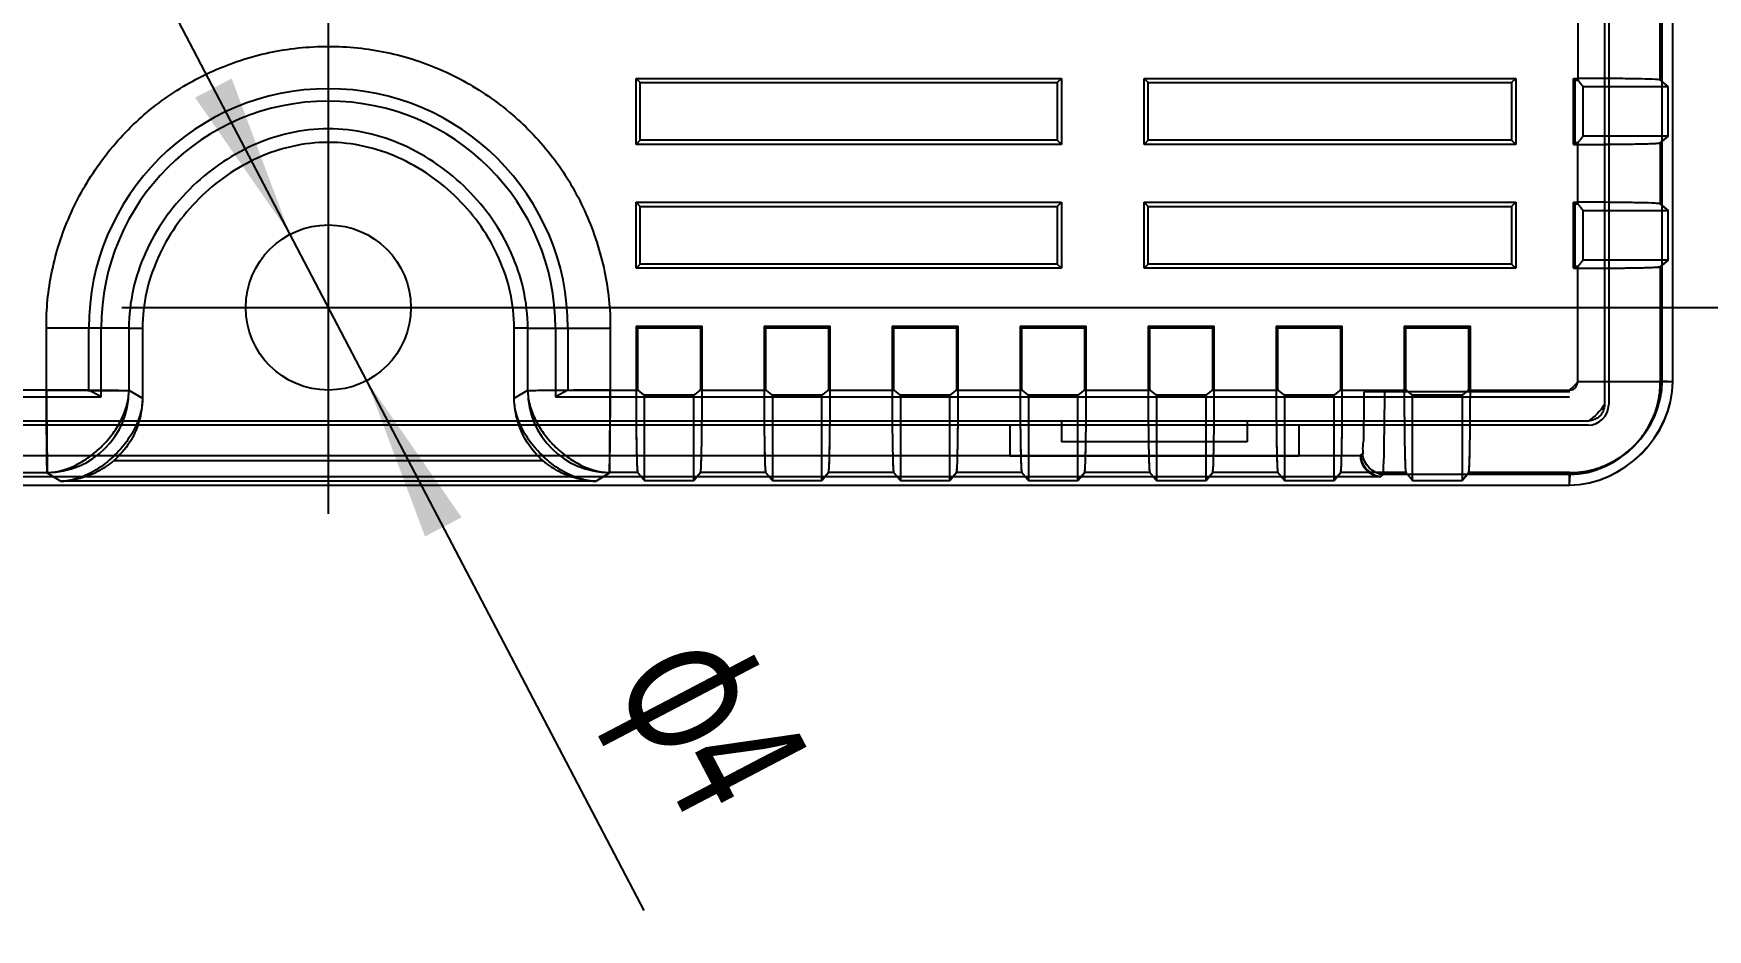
# Model space of a CAD drawing. Header units: millimetres. Extents: x 29 to 396, y -34 to 225.
# Drawn here: x 87.48 to 128.01, y 115.27 to 136.98 of the extents above; entities that cross this region are included whole.
import ezdxf

# ---------------------------------------------------------------- set-up
doc = ezdxf.new("R2010")
doc.units = ezdxf.units.MM
doc.linetypes.add('EB_DASHDOT', pattern=[39, 30, -3, 3, -3])
doc.layers.get('0').update_dxf_attribs({"lineweight": 0})
for name, color, linetype, lineweight in [('CAXA0', 7, 'Continuous', 70), ('CAXA1', 1, 'EB_DASHDOT', 25), ('CAXA4', 3, 'Continuous', 25)]:
    doc.layers.add(name, color=color, linetype=linetype, lineweight=lineweight)
doc.styles.add('标准', font='', dxfattribs={"width": 0.667})
doc.styles.get('标准').set_extended_font_data('FangSong_GB2312')
doc.dimstyles.new('标准', dxfattribs={"dimtxt": 3.5, "dimasz": 4, "dimexe": 2, "dimexo": 0, "dimtad": 1, "dimdsep": 46, "dimtxsty": '标准', "dimcen": 0, "dimdle": 6, "dimazin": 2, "dimtfac": 1, "dimtdec": 3, "dimtmove": 0, "dimatfit": 3, "dimfxl": 0, "dimtolj": 1, "dimtzin": 0, "dimarcsym": 0})

# ---------------------------------------------------------------- blocks, each defined once
blk = doc.blocks.new('*CAXBLOCK23')
at = {"layer": 'CAXA0', "linetype": 'Continuous', "lineweight": 25}
for points in [[(93.686, 132.113), (92.273, 135.888), (91.387, 135.424)], [(95.542, 128.569), (97.84, 125.258), (96.955, 124.794)]]:
    blk.add_hatch(color=0, dxfattribs=at).paths.add_polyline_path(points, flags=0)
at = {"layer": 'CAXA0', "color": 0, "linetype": 'Continuous', "lineweight": 25}
blk.add_line((102.262, 115.738), (90.902, 137.428), dxfattribs=at)
at = {"layer": 'CAXA0', "color": 0, "linetype": 'Continuous', "lineweight": 25, "insert": (104.594, 122.967), "char_height": 3.5, "attachment_point": 1, "rotation": 297.6444, "style": '标准'}
blk.add_mtext('\\fFangSong_GB2312|b0|i0|p34;φ4', dxfattribs=at)
blk = doc.blocks.new('*CAXBLOCK34')
at = {"layer": 'CAXA0', "linetype": 'Continuous', "lineweight": 25}
for points in [[(134.367, 166.841), (134.867, 162.841), (133.867, 162.841)], [(134.367, 130.341), (134.867, 134.341), (133.867, 134.341)]]:
    blk.add_hatch(color=0, dxfattribs=at).paths.add_polyline_path(points, flags=0)
at = {"layer": 'CAXA0', "color": 0, "linetype": 'Continuous', "lineweight": 25}
for p, q in [((99.614, 166.841), (136.367, 166.841)), ((134.367, 130.341), (134.367, 166.841)), ((99.614, 130.341), (136.367, 130.341))]:
    blk.add_line(p, q, dxfattribs=at)
at = {"layer": 'CAXA0', "color": 0, "linetype": 'Continuous', "lineweight": 25, "insert": (128.947, 144.868), "char_height": 3.5, "attachment_point": 1, "rotation": 90, "style": '标准'}
blk.add_mtext('\\fFangSong_GB2312|b0|i0|p34;36.5', dxfattribs=at)

msp = doc.modelspace()

# ---------------------------------------------------------------- linework, layer by layer
at = {"color": 0, "linetype": 'Continuous', "lineweight": 25}
for p, q in [((126.908, 128.561), (126.908, 168.621)), ((127.164, 128.541), (127.164, 168.641)), ((126.863, 135.853), (126.863, 161.329)), ((124.865, 148.591), (124.865, 135.851)), ((125.614, 138.391), (125.614, 127.991)), ((125.514, 138.191), (125.514, 127.991)), ((102.064, 135.891), (112.364, 135.891)), ((102.064, 135.891), (102.164, 135.791)), ((102.064, 134.291), (102.064, 135.891)), ((102.164, 135.791), (112.264, 135.791)), ((102.164, 134.391), (102.164, 135.791)), ((112.364, 135.891), (112.264, 135.791)), ((112.264, 135.791), (112.264, 134.391)), ((112.364, 135.891), (112.364, 134.291)), ((114.364, 135.891), (123.364, 135.891)), ((114.464, 135.791), (114.364, 135.891)), ((114.364, 134.291), (114.364, 135.891)), ((114.464, 135.791), (123.264, 135.791)), ((114.464, 134.391), (114.464, 135.791)), ((123.264, 135.791), (123.364, 135.891)), ((123.264, 135.791), (123.264, 134.391)), ((123.364, 135.891), (123.364, 134.291)), ((124.764, 135.891), (124.864, 135.891)), ((124.804, 135.851), (124.764, 135.891)), ((124.764, 134.291), (124.764, 135.891)), ((124.804, 135.851), (124.865, 135.851)), ((124.804, 134.331), (124.804, 135.851)), ((127.055, 135.691), (126.863, 135.854)), ((124.991, 135.691), (127.055, 135.691)), ((124.991, 135.691), (124.991, 134.491)), ((127.055, 134.491), (127.055, 135.691)), ((102.064, 134.291), (102.164, 134.391)), ((112.364, 134.291), (102.064, 134.291)), ((112.264, 134.391), (102.164, 134.391)), ((112.364, 134.291), (112.264, 134.391)), ((114.464, 134.391), (114.364, 134.291)), ((123.364, 134.291), (114.364, 134.291)), ((123.264, 134.391), (114.464, 134.391)), ((123.264, 134.391), (123.364, 134.291)), ((124.764, 134.291), (124.804, 134.331)), ((124.764, 134.291), (124.963, 134.291)), ((124.865, 134.331), (124.804, 134.331)), ((124.865, 132.851), (124.865, 134.331)), ((127.055, 134.491), (124.991, 134.491)), ((127.055, 134.491), (126.863, 134.329)), ((126.863, 134.329), (126.863, 132.853)), ((102.064, 132.891), (112.364, 132.891)), ((102.064, 132.891), (102.164, 132.791)), ((102.064, 131.291), (102.064, 132.891)), ((102.164, 132.791), (112.264, 132.791)), ((102.164, 131.391), (102.164, 132.791)), ((112.364, 132.891), (112.264, 132.791)), ((112.264, 132.791), (112.264, 131.391)), ((112.364, 132.891), (112.364, 131.291)), ((114.364, 132.891), (123.364, 132.891)), ((114.464, 132.791), (114.364, 132.891)), ((114.364, 131.291), (114.364, 132.891)), ((114.464, 132.791), (123.264, 132.791)), ((114.464, 131.391), (114.464, 132.791)), ((123.264, 132.791), (123.364, 132.891)), ((123.264, 132.791), (123.264, 131.391)), ((123.364, 132.891), (123.364, 131.291)), ((124.764, 132.891), (124.864, 132.891)), ((124.804, 132.851), (124.764, 132.891)), ((124.764, 131.291), (124.764, 132.891)), ((124.804, 132.851), (124.865, 132.851)), ((124.804, 131.331), (124.804, 132.851)), ((124.991, 132.691), (127.055, 132.691)), ((124.991, 132.691), (124.991, 131.491)), ((127.055, 132.691), (126.863, 132.854)), ((126.863, 132.853), (127.055, 132.691)), ((127.055, 131.491), (127.055, 132.691)), ((102.064, 131.291), (102.164, 131.391)), ((112.264, 131.391), (102.164, 131.391)), ((112.364, 131.291), (112.264, 131.391)), ((114.464, 131.391), (114.364, 131.291)), ((123.264, 131.391), (114.464, 131.391)), ((123.264, 131.391), (123.364, 131.291)), ((124.764, 131.291), (124.804, 131.331)), ((124.865, 131.331), (124.804, 131.331)), ((124.864, 128.541), (124.865, 131.331)), ((127.055, 131.491), (124.991, 131.491)), ((127.055, 131.491), (126.863, 131.329)), ((126.863, 131.329), (126.863, 128.541)), ((112.364, 131.291), (102.064, 131.291)), ((123.364, 131.291), (114.364, 131.291)), ((124.764, 131.291), (124.963, 131.291)), ((89.786, 129.841), (87.787, 129.841)), ((87.787, 128.341), (87.787, 129.841)), ((88.814, 128.34), (88.814, 129.841)), ((89.114, 128.175), (89.114, 129.841)), ((89.786, 129.841), (90.114, 129.841)), ((89.786, 129.841), (89.786, 128.321)), ((90.114, 129.841), (90.114, 128.142)), ((99.442, 129.841), (99.114, 129.841)), ((99.114, 128.142), (99.114, 129.841)), ((99.442, 129.841), (101.44, 129.841)), ((99.442, 128.321), (99.442, 129.841)), ((100.114, 129.841), (100.114, 128.175)), ((100.414, 129.841), (100.414, 128.34)), ((101.44, 129.841), (101.44, 128.341)), ((102.064, 129.891), (103.664, 129.891)), ((102.104, 129.851), (102.064, 129.891)), ((102.064, 129.891), (102.064, 128.241)), ((102.104, 129.851), (103.623, 129.851)), ((102.104, 128.34), (102.104, 129.851)), ((103.664, 129.891), (103.623, 129.851)), ((103.623, 129.851), (103.623, 128.34)), ((103.664, 128.241), (103.664, 129.891)), ((105.164, 129.891), (106.764, 129.891)), ((105.204, 129.851), (105.164, 129.891)), ((105.164, 129.891), (105.164, 128.241)), ((105.204, 129.851), (106.723, 129.851)), ((105.204, 128.34), (105.204, 129.851)), ((106.764, 129.891), (106.723, 129.851)), ((106.723, 129.851), (106.723, 128.34)), ((106.764, 128.241), (106.764, 129.891)), ((108.264, 129.891), (109.864, 129.891)), ((108.304, 129.851), (108.264, 129.891)), ((108.264, 129.891), (108.264, 128.241)), ((108.304, 129.851), (109.823, 129.851)), ((108.304, 128.34), (108.304, 129.851)), ((109.864, 129.891), (109.823, 129.851)), ((109.823, 129.851), (109.823, 128.34)), ((109.864, 128.241), (109.864, 129.891)), ((111.364, 129.891), (112.964, 129.891)), ((111.404, 129.851), (111.364, 129.891)), ((111.364, 129.891), (111.364, 128.241)), ((111.404, 129.851), (112.923, 129.851)), ((111.404, 128.34), (111.404, 129.851)), ((112.964, 129.891), (112.923, 129.851)), ((112.923, 129.851), (112.923, 128.34)), ((112.964, 128.241), (112.964, 129.891)), ((114.464, 129.891), (116.064, 129.891)), ((114.504, 129.851), (114.464, 129.891)), ((114.464, 129.891), (114.464, 128.241)), ((114.504, 129.851), (116.023, 129.851)), ((114.504, 128.34), (114.504, 129.851)), ((116.064, 129.891), (116.023, 129.851)), ((116.023, 129.851), (116.023, 128.34)), ((116.064, 128.241), (116.064, 129.891)), ((117.564, 129.891), (119.164, 129.891)), ((117.604, 129.851), (117.564, 129.891)), ((117.564, 129.891), (117.564, 128.241)), ((117.604, 129.851), (119.123, 129.851)), ((117.604, 128.34), (117.604, 129.851)), ((119.164, 129.891), (119.123, 129.851)), ((119.123, 129.851), (119.123, 128.34)), ((119.164, 128.241), (119.164, 129.891)), ((120.664, 129.891), (122.264, 129.891)), ((120.664, 129.891), (120.704, 129.851)), ((120.664, 129.891), (120.664, 128.241)), ((120.704, 129.851), (122.223, 129.851)), ((120.704, 128.34), (120.704, 129.851)), ((122.223, 129.851), (122.264, 129.891)), ((122.223, 129.851), (122.223, 128.34)), ((122.264, 128.241), (122.264, 129.891)), ((127.164, 128.541), (124.864, 128.541)), ((126.908, 128.561), (127.164, 128.55)), ((64.564, 128.175), (89.114, 128.175)), ((88.814, 128.34), (87.123, 128.34)), ((87.787, 128.341), (89.786, 128.321)), ((89.114, 128.175), (88.814, 128.34)), ((89.786, 128.341), (90.114, 128.142)), ((99.114, 128.142), (99.442, 128.341)), ((101.44, 128.341), (99.442, 128.321)), ((100.414, 128.34), (100.114, 128.175)), ((100.114, 128.175), (124.664, 128.175)), ((100.414, 128.34), (102.104, 128.34)), ((103.464, 128.214), (102.264, 128.214)), ((102.264, 128.214), (102.264, 126.15)), ((103.464, 126.15), (103.464, 128.214)), ((103.623, 128.34), (105.204, 128.34)), ((106.564, 128.214), (105.364, 128.214)), ((105.364, 128.214), (105.364, 126.15)), ((106.564, 126.15), (106.564, 128.214)), ((106.723, 128.34), (108.304, 128.34)), ((109.664, 128.214), (108.464, 128.214)), ((108.464, 128.214), (108.464, 126.15)), ((109.664, 126.15), (109.664, 128.214)), ((109.823, 128.34), (111.404, 128.34)), ((112.764, 128.214), (111.564, 128.214)), ((111.564, 128.214), (111.564, 126.15)), ((112.764, 126.15), (112.764, 128.214)), ((112.923, 128.34), (114.504, 128.34)), ((115.864, 128.214), (114.664, 128.214)), ((114.664, 128.214), (114.664, 126.15)), ((115.864, 126.15), (115.864, 128.214)), ((116.023, 128.34), (117.604, 128.34)), ((118.964, 128.214), (117.764, 128.214)), ((117.764, 128.214), (117.764, 126.15)), ((118.964, 126.15), (118.964, 128.214)), ((119.123, 128.34), (120.704, 128.34)), ((124.672, 128.296), (119.695, 128.296)), ((122.064, 128.214), (120.864, 128.214)), ((120.864, 126.15), (120.864, 128.214)), ((122.064, 128.214), (122.064, 126.15)), ((122.223, 128.34), (124.664, 128.34)), ((125.114, 127.591), (64.114, 127.591)), ((125.114, 127.491), (64.114, 127.491)), ((111.114, 127.491), (111.114, 126.741)), ((112.364, 127.591), (112.364, 127.091)), ((116.864, 127.591), (116.864, 127.091)), ((118.114, 127.491), (118.114, 126.741)), ((116.864, 127.091), (112.364, 127.091)), ((119.608, 126.745), (64.585, 126.745)), ((89.424, 126.632), (99.803, 126.632)), ((118.114, 126.741), (111.114, 126.741)), ((119.608, 126.756), (119.656, 126.796)), ((64.585, 126.245), (120.095, 126.245)), ((87.126, 126.342), (87.807, 126.342)), ((88.132, 126.132), (87.787, 126.342)), ((101.095, 126.132), (88.132, 126.132)), ((101.44, 126.342), (101.095, 126.132)), ((102.101, 126.342), (101.42, 126.342)), ((102.264, 126.15), (103.464, 126.15)), ((103.626, 126.342), (103.464, 126.15)), ((103.464, 126.15), (103.626, 126.342)), ((105.201, 126.342), (103.626, 126.342)), ((105.364, 126.15), (106.564, 126.15)), ((106.726, 126.342), (106.564, 126.15)), ((106.564, 126.15), (106.726, 126.342)), ((108.301, 126.342), (106.726, 126.342)), ((108.464, 126.15), (109.664, 126.15)), ((109.826, 126.342), (109.664, 126.15)), ((109.664, 126.15), (109.826, 126.342)), ((111.401, 126.342), (109.826, 126.342)), ((111.564, 126.15), (112.764, 126.15)), ((112.926, 126.342), (112.764, 126.15)), ((112.764, 126.15), (112.926, 126.342)), ((114.501, 126.342), (112.926, 126.342)), ((114.664, 126.15), (115.864, 126.15)), ((116.026, 126.342), (115.864, 126.15)), ((115.864, 126.15), (116.026, 126.342)), ((117.601, 126.342), (116.026, 126.342)), ((117.764, 126.15), (118.964, 126.15)), ((119.126, 126.342), (118.964, 126.15)), ((118.964, 126.15), (119.126, 126.342)), ((120.701, 126.342), (119.126, 126.342)), ((120.095, 126.245), (120.155, 126.296)), ((124.672, 126.296), (120.155, 126.296)), ((120.864, 126.15), (122.064, 126.15)), ((122.226, 126.342), (122.064, 126.15)), ((122.064, 126.15), (122.226, 126.342)), ((124.664, 126.342), (122.226, 126.342)), ((124.672, 126.296), (124.654, 126.041)), ((124.664, 126.041), (124.664, 126.342)), ((64.564, 126.041), (124.664, 126.041))]:
    msp.add_line(p, q, dxfattribs=at)
msp.add_circle((94.614, 130.341), 2, dxfattribs=at)
for centre, radius, start, end in [((94.614, 129.841), 5.8, 0, 180), ((94.614, 129.841), 5.5, 0, 180), ((123.634, 138.333), 5.144, 308.875, 311.6779), ((123.634, 135.333), 5.144, 308.8749, 311.6786), ((123.923, 129.281), 1.198, 308.1707, 321.8293), ((87.804, 128.324), 1.982, 270.0959, 359.9041), ((101.424, 128.324), 1.982, 180.0959, 269.9041), ((125.114, 127.991), 0.5, 270, 360)]:
    msp.add_arc(centre, radius, start, end, dxfattribs=at)
for points, knots in [([(87.787, 129.841), (87.782, 130.298), (87.877, 131.235), (88.312, 132.591), (89.027, 133.848), (89.988, 134.931), (91.153, 135.783), (92.47, 136.375), (93.882, 136.678), (95.326, 136.68), (96.738, 136.382), (98.059, 135.791), (99.224, 134.94), (100.191, 133.874), (100.902, 132.615), (101.342, 131.254), (101.445, 130.302), (101.44, 129.841)], [0, 0, 0, 0, 1.371965, 2.798777, 4.244063, 5.678752, 7.109472, 8.543479, 9.977724, 11.411483, 12.842686, 14.276011, 15.720529, 17.140696, 18.560977, 20.023514, 21.406352, 21.406352, 21.406352, 21.406352]), ([(126.863, 135.854), (126.823, 135.859), (126.675, 135.873), (126.371, 135.877), (125.928, 135.886), (125.406, 135.89), (125.038, 135.891), (124.849, 135.891)], [0, 0, 0, 0, 0.119719, 0.446981, 0.91125, 1.447742, 2.014844, 2.014844, 2.014844, 2.014844]), ([(124.865, 135.851), (124.879, 135.833), (124.906, 135.797), (124.948, 135.744), (124.977, 135.709), (124.991, 135.691)], [0, 0, 0, 0, 0.0674531, 0.1351624, 0.2031294, 0.2031294, 0.2031294, 0.2031294]), ([(99.442, 129.841), (99.442, 130.473), (99.154, 131.709), (98.238, 133.02), (97.268, 133.832), (96.446, 134.298), (95.555, 134.597), (94.614, 134.705), (93.672, 134.597), (92.781, 134.298), (91.959, 133.832), (90.989, 133.02), (90.073, 131.709), (89.786, 130.473), (89.786, 129.841)], [0, 0, 0, 0, 1.873822, 3.747644, 4.684555, 5.621466, 6.558377, 7.495288, 8.432199, 9.36911, 10.306021, 11.242932, 13.116754, 14.990576, 14.990576, 14.990576, 14.990576]), ([(99.114, 129.841), (99.114, 130.43), (98.846, 131.582), (97.992, 132.804), (97.088, 133.561), (96.321, 133.995), (95.491, 134.274), (94.614, 134.375), (93.736, 134.274), (92.906, 133.995), (92.14, 133.561), (91.236, 132.804), (90.382, 131.582), (90.114, 130.43), (90.114, 129.841)], [0, 0, 0, 0, 1.74651, 3.493021, 4.366276, 5.239531, 6.112786, 6.986042, 7.859297, 8.732552, 9.605807, 10.479063, 12.225573, 13.972083, 13.972083, 13.972083, 13.972083]), ([(124.864, 134.291), (125.031, 134.291), (125.357, 134.292), (125.82, 134.296), (126.221, 134.3), (126.535, 134.309), (126.74, 134.313), (126.836, 134.324), (126.863, 134.329)], [0, 0, 0, 0, 0.503631, 0.978064, 1.387127, 1.70825, 1.91929, 2.000446, 2.000446, 2.000446, 2.000446]), ([(124.991, 134.491), (124.977, 134.473), (124.948, 134.438), (124.906, 134.385), (124.879, 134.349), (124.865, 134.331)], [0, 0, 0, 0, 0.0679671, 0.1356764, 0.2031294, 0.2031294, 0.2031294, 0.2031294]), ([(124.963, 134.291), (125.131, 134.291), (125.443, 134.292), (125.874, 134.296), (126.225, 134.301), (126.491, 134.306), (126.678, 134.314), (126.793, 134.317), (126.847, 134.325), (126.863, 134.328)], [0, 0, 0, 0, 0.503613, 0.936237, 1.291408, 1.558587, 1.733889, 1.853468, 1.90021, 1.90021, 1.90021, 1.90021]), ([(126.863, 132.854), (126.823, 132.859), (126.674, 132.873), (126.369, 132.877), (125.926, 132.886), (125.403, 132.89), (125.036, 132.891), (124.847, 132.891)], [0, 0, 0, 0, 0.121044, 0.449135, 0.913542, 1.449904, 2.016952, 2.016952, 2.016952, 2.016952]), ([(124.865, 132.851), (124.879, 132.833), (124.906, 132.797), (124.948, 132.744), (124.977, 132.709), (124.991, 132.691)], [0, 0, 0, 0, 0.0674531, 0.1351624, 0.2031294, 0.2031294, 0.2031294, 0.2031294]), ([(124.864, 131.291), (125.031, 131.291), (125.357, 131.292), (125.82, 131.296), (126.221, 131.3), (126.535, 131.309), (126.74, 131.313), (126.836, 131.324), (126.863, 131.329)], [0, 0, 0, 0, 0.503631, 0.978064, 1.387127, 1.70825, 1.91929, 2.000446, 2.000446, 2.000446, 2.000446]), ([(124.991, 131.491), (124.977, 131.473), (124.948, 131.438), (124.906, 131.385), (124.879, 131.349), (124.865, 131.331)], [0, 0, 0, 0, 0.0679671, 0.1356764, 0.2031294, 0.2031294, 0.2031294, 0.2031294]), ([(124.963, 131.291), (125.131, 131.291), (125.443, 131.292), (125.873, 131.296), (126.225, 131.301), (126.491, 131.306), (126.678, 131.314), (126.792, 131.317), (126.847, 131.325), (126.863, 131.328)], [0, 0, 0, 0, 0.50319, 0.935523, 1.290541, 1.557702, 1.733175, 1.853009, 1.900151, 1.900151, 1.900151, 1.900151]), ([(124.664, 128.341), (124.69, 128.343), (124.742, 128.353), (124.809, 128.395), (124.85, 128.462), (124.861, 128.514), (124.864, 128.541)], [0, 0, 0, 0, 0.0803881, 0.1547161, 0.2295494, 0.3108392, 0.3108392, 0.3108392, 0.3108392]), ([(124.664, 126.342), (124.753, 126.341), (124.936, 126.352), (125.211, 126.404), (125.486, 126.494), (125.751, 126.622), (125.999, 126.785), (126.223, 126.98), (126.418, 127.204), (126.582, 127.453), (126.711, 127.718), (126.802, 127.993), (126.854, 128.269), (126.864, 128.452), (126.863, 128.541)], [0, 0, 0, 0, 0.267657, 0.54831, 0.838077, 1.132748, 1.42858, 1.724773, 2.021524, 2.31842, 2.614035, 2.904416, 3.185302, 3.452889, 3.452889, 3.452889, 3.452889]), ([(87.787, 126.342), (87.907, 126.342), (88.153, 126.377), (88.507, 126.514), (88.842, 126.719), (89.146, 126.981), (89.408, 127.286), (89.613, 127.621), (89.75, 127.975), (89.785, 128.221), (89.786, 128.341)], [0, 0, 0, 0, 0.359384, 0.736749, 1.130458, 1.533506, 1.936581, 2.330369, 2.707861, 3.067397, 3.067397, 3.067397, 3.067397]), ([(89.786, 128.321), (89.758, 128.322), (89.655, 128.326), (89.433, 128.328), (89.09, 128.332), (88.67, 128.335), (88.226, 128.338), (87.93, 128.34), (87.787, 128.341)], [0, 0, 0, 0, 0.083153, 0.307943, 0.667292, 1.110958, 1.568678, 1.998741, 1.998741, 1.998741, 1.998741]), ([(87.807, 126.342), (87.806, 126.368), (87.802, 126.468), (87.8, 126.688), (87.796, 127.03), (87.793, 127.452), (87.79, 127.899), (87.788, 128.197), (87.787, 128.341)], [0, 0, 0, 0, 0.078311, 0.300648, 0.660107, 1.105886, 1.56657, 1.999629, 1.999629, 1.999629, 1.999629]), ([(87.787, 128.341), (87.789, 128.186), (87.792, 127.873), (87.796, 127.414), (87.8, 126.998), (87.804, 126.669), (87.806, 126.463), (87.807, 126.367), (87.807, 126.343)], [0, 0, 0, 0, 0.46555, 0.938511, 1.378865, 1.710937, 1.925679, 1.998702, 1.998702, 1.998702, 1.998702]), ([(90.114, 128.142), (90.113, 128.025), (90.079, 127.777), (89.936, 127.407), (89.7, 127.032), (89.489, 126.803), (89.367, 126.694)], [0, 0, 0, 0, 0.350667, 0.743044, 1.181692, 1.671593, 1.671593, 1.671593, 1.671593]), ([(90.114, 128.142), (90.109, 127.949), (90.058, 127.572), (89.818, 127.048), (89.566, 126.762), (89.423, 126.632)], [0, 0, 0, 0, 0.578418, 1.124806, 1.705865, 1.705865, 1.705865, 1.705865]), ([(99.804, 126.632), (99.664, 126.759), (99.414, 127.048), (99.174, 127.571), (99.118, 127.951), (99.114, 128.142)], [0, 0, 0, 0, 0.569862, 1.129714, 1.703988, 1.703988, 1.703988, 1.703988]), ([(99.86, 126.694), (99.739, 126.803), (99.527, 127.032), (99.291, 127.406), (99.149, 127.776), (99.114, 128.025), (99.114, 128.142)], [0, 0, 0, 0, 0.489321, 0.927629, 1.32018, 1.671589, 1.671589, 1.671589, 1.671589]), ([(99.442, 128.341), (99.442, 128.221), (99.477, 127.975), (99.614, 127.621), (99.819, 127.286), (100.081, 126.981), (100.385, 126.719), (100.721, 126.514), (101.074, 126.377), (101.32, 126.342), (101.44, 126.342)], [0, 0, 0, 0, 0.359537, 0.737028, 1.130816, 1.533891, 1.936939, 2.330648, 2.708014, 3.067397, 3.067397, 3.067397, 3.067397]), ([(101.44, 128.341), (101.297, 128.34), (101, 128.338), (100.555, 128.335), (100.134, 128.332), (99.792, 128.328), (99.571, 128.326), (99.469, 128.322), (99.442, 128.321)], [0, 0, 0, 0, 0.430666, 0.890752, 1.335084, 1.692695, 1.915793, 1.998741, 1.998741, 1.998741, 1.998741]), ([(101.42, 126.342), (101.421, 126.368), (101.425, 126.468), (101.427, 126.688), (101.431, 127.03), (101.434, 127.452), (101.437, 127.899), (101.439, 128.197), (101.44, 128.341)], [0, 0, 0, 0, 0.078311, 0.300648, 0.660107, 1.105886, 1.56657, 1.999629, 1.999629, 1.999629, 1.999629]), ([(101.44, 128.341), (101.439, 128.186), (101.435, 127.873), (101.431, 127.414), (101.427, 126.998), (101.423, 126.669), (101.421, 126.463), (101.42, 126.367), (101.42, 126.343)], [0, 0, 0, 0, 0.46555, 0.938511, 1.378865, 1.710937, 1.925679, 1.998702, 1.998702, 1.998702, 1.998702]), ([(102.064, 128.341), (102.063, 128.214), (102.064, 127.951), (102.066, 127.562), (102.071, 127.188), (102.076, 126.863), (102.085, 126.606), (102.089, 126.44), (102.098, 126.362), (102.101, 126.342)], [0, 0, 0, 0, 0.381638, 0.787649, 1.166921, 1.503422, 1.765294, 1.938197, 2.000324, 2.000324, 2.000324, 2.000324]), ([(102.064, 128.241), (102.064, 128.067), (102.065, 127.738), (102.069, 127.281), (102.074, 126.91), (102.083, 126.633), (102.087, 126.456), (102.097, 126.368), (102.101, 126.342)], [0, 0, 0, 0, 0.52153, 0.987076, 1.371, 1.634652, 1.819317, 1.900395, 1.900395, 1.900395, 1.900395]), ([(102.264, 128.214), (102.246, 128.228), (102.21, 128.255), (102.157, 128.297), (102.122, 128.326), (102.104, 128.34)], [0, 0, 0, 0, 0.0672609, 0.1349702, 0.2031327, 0.2031327, 0.2031327, 0.2031327]), ([(103.623, 128.34), (103.605, 128.326), (103.57, 128.297), (103.517, 128.255), (103.481, 128.228), (103.464, 128.214)], [0, 0, 0, 0, 0.0681625, 0.1358719, 0.2031327, 0.2031327, 0.2031327, 0.2031327]), ([(103.626, 126.342), (103.63, 126.367), (103.641, 126.459), (103.645, 126.656), (103.654, 126.964), (103.659, 127.364), (103.663, 127.834), (103.664, 128.168), (103.664, 128.341)], [0, 0, 0, 0, 0.0765, 0.278488, 0.591535, 0.999243, 1.480639, 2.000454, 2.000454, 2.000454, 2.000454]), ([(103.626, 126.342), (103.631, 126.375), (103.644, 126.501), (103.648, 126.775), (103.658, 127.192), (103.662, 127.699), (103.663, 128.058), (103.664, 128.241)], [0, 0, 0, 0, 0.099692, 0.379837, 0.821077, 1.351633, 1.900091, 1.900091, 1.900091, 1.900091]), ([(105.164, 128.341), (105.164, 128.173), (105.164, 127.847), (105.168, 127.385), (105.173, 126.983), (105.182, 126.67), (105.185, 126.465), (105.197, 126.368), (105.201, 126.342)], [0, 0, 0, 0, 0.503628, 0.97806, 1.387123, 1.708248, 1.919289, 2.000447, 2.000447, 2.000447, 2.000447]), ([(105.164, 128.241), (105.164, 128.067), (105.165, 127.738), (105.169, 127.281), (105.174, 126.91), (105.183, 126.633), (105.187, 126.456), (105.197, 126.368), (105.201, 126.342)], [0, 0, 0, 0, 0.52153, 0.987076, 1.371, 1.634652, 1.819317, 1.900395, 1.900395, 1.900395, 1.900395]), ([(105.364, 128.214), (105.346, 128.228), (105.31, 128.255), (105.257, 128.297), (105.222, 128.326), (105.204, 128.34)], [0, 0, 0, 0, 0.0672609, 0.1349702, 0.2031327, 0.2031327, 0.2031327, 0.2031327]), ([(106.723, 128.34), (106.705, 128.326), (106.67, 128.297), (106.617, 128.255), (106.581, 128.228), (106.564, 128.214)], [0, 0, 0, 0, 0.0681625, 0.1358719, 0.2031327, 0.2031327, 0.2031327, 0.2031327]), ([(106.726, 126.342), (106.73, 126.367), (106.741, 126.459), (106.745, 126.656), (106.754, 126.964), (106.759, 127.364), (106.763, 127.834), (106.764, 128.168), (106.764, 128.341)], [0, 0, 0, 0, 0.0765, 0.278488, 0.591535, 0.999243, 1.480639, 2.000454, 2.000454, 2.000454, 2.000454]), ([(106.726, 126.342), (106.731, 126.375), (106.744, 126.501), (106.748, 126.775), (106.758, 127.192), (106.762, 127.699), (106.763, 128.058), (106.764, 128.241)], [0, 0, 0, 0, 0.099692, 0.379837, 0.821077, 1.351633, 1.900091, 1.900091, 1.900091, 1.900091]), ([(108.264, 128.341), (108.264, 128.173), (108.264, 127.847), (108.268, 127.385), (108.273, 126.983), (108.282, 126.67), (108.285, 126.465), (108.297, 126.368), (108.301, 126.342)], [0, 0, 0, 0, 0.503628, 0.97806, 1.387123, 1.708248, 1.919289, 2.000447, 2.000447, 2.000447, 2.000447]), ([(108.264, 128.241), (108.264, 128.067), (108.265, 127.738), (108.269, 127.281), (108.274, 126.91), (108.283, 126.633), (108.287, 126.456), (108.297, 126.368), (108.301, 126.342)], [0, 0, 0, 0, 0.52153, 0.987076, 1.371, 1.634652, 1.819317, 1.900395, 1.900395, 1.900395, 1.900395]), ([(108.464, 128.214), (108.446, 128.228), (108.41, 128.255), (108.357, 128.297), (108.322, 128.326), (108.304, 128.34)], [0, 0, 0, 0, 0.0672609, 0.1349702, 0.2031327, 0.2031327, 0.2031327, 0.2031327]), ([(109.823, 128.34), (109.805, 128.326), (109.77, 128.297), (109.717, 128.255), (109.681, 128.228), (109.664, 128.214)], [0, 0, 0, 0, 0.0681625, 0.1358719, 0.2031327, 0.2031327, 0.2031327, 0.2031327]), ([(109.826, 126.342), (109.83, 126.367), (109.841, 126.459), (109.845, 126.656), (109.854, 126.964), (109.859, 127.364), (109.863, 127.834), (109.864, 128.168), (109.864, 128.341)], [0, 0, 0, 0, 0.0765, 0.278488, 0.591535, 0.999243, 1.480639, 2.000454, 2.000454, 2.000454, 2.000454]), ([(109.826, 126.342), (109.831, 126.375), (109.844, 126.501), (109.848, 126.775), (109.858, 127.192), (109.862, 127.699), (109.863, 128.058), (109.864, 128.241)], [0, 0, 0, 0, 0.099692, 0.379837, 0.821077, 1.351633, 1.900091, 1.900091, 1.900091, 1.900091]), ([(111.364, 128.341), (111.364, 128.173), (111.364, 127.847), (111.368, 127.385), (111.373, 126.983), (111.382, 126.67), (111.385, 126.465), (111.397, 126.368), (111.401, 126.342)], [0, 0, 0, 0, 0.503628, 0.97806, 1.387123, 1.708248, 1.919289, 2.000447, 2.000447, 2.000447, 2.000447]), ([(111.364, 128.241), (111.364, 128.067), (111.365, 127.738), (111.369, 127.281), (111.374, 126.91), (111.383, 126.633), (111.387, 126.456), (111.397, 126.368), (111.401, 126.342)], [0, 0, 0, 0, 0.52153, 0.987076, 1.371, 1.634652, 1.819317, 1.900395, 1.900395, 1.900395, 1.900395]), ([(111.564, 128.214), (111.546, 128.228), (111.51, 128.255), (111.457, 128.297), (111.422, 128.326), (111.404, 128.34)], [0, 0, 0, 0, 0.0672609, 0.1349702, 0.2031327, 0.2031327, 0.2031327, 0.2031327]), ([(112.923, 128.34), (112.905, 128.326), (112.87, 128.297), (112.817, 128.255), (112.781, 128.228), (112.764, 128.214)], [0, 0, 0, 0, 0.0681625, 0.1358719, 0.2031327, 0.2031327, 0.2031327, 0.2031327]), ([(112.926, 126.342), (112.93, 126.367), (112.941, 126.459), (112.945, 126.656), (112.954, 126.964), (112.959, 127.364), (112.963, 127.834), (112.964, 128.168), (112.964, 128.341)], [0, 0, 0, 0, 0.0765, 0.278488, 0.591535, 0.999243, 1.480639, 2.000454, 2.000454, 2.000454, 2.000454]), ([(112.926, 126.342), (112.931, 126.375), (112.944, 126.501), (112.948, 126.775), (112.958, 127.192), (112.962, 127.699), (112.963, 128.058), (112.964, 128.241)], [0, 0, 0, 0, 0.099692, 0.379837, 0.821077, 1.351633, 1.900091, 1.900091, 1.900091, 1.900091]), ([(114.464, 128.341), (114.464, 128.173), (114.464, 127.847), (114.468, 127.385), (114.473, 126.983), (114.482, 126.67), (114.485, 126.465), (114.497, 126.368), (114.501, 126.342)], [0, 0, 0, 0, 0.503628, 0.97806, 1.387123, 1.708248, 1.919289, 2.000447, 2.000447, 2.000447, 2.000447]), ([(114.464, 128.241), (114.464, 128.067), (114.465, 127.738), (114.469, 127.281), (114.474, 126.91), (114.483, 126.633), (114.487, 126.456), (114.497, 126.368), (114.501, 126.342)], [0, 0, 0, 0, 0.52153, 0.987076, 1.371, 1.634652, 1.819317, 1.900395, 1.900395, 1.900395, 1.900395]), ([(114.664, 128.214), (114.646, 128.228), (114.61, 128.255), (114.557, 128.297), (114.522, 128.326), (114.504, 128.34)], [0, 0, 0, 0, 0.0672609, 0.1349702, 0.2031327, 0.2031327, 0.2031327, 0.2031327]), ([(116.023, 128.34), (116.005, 128.326), (115.97, 128.297), (115.917, 128.255), (115.881, 128.228), (115.864, 128.214)], [0, 0, 0, 0, 0.0681625, 0.1358719, 0.2031327, 0.2031327, 0.2031327, 0.2031327]), ([(116.026, 126.342), (116.03, 126.367), (116.041, 126.459), (116.045, 126.656), (116.054, 126.964), (116.059, 127.364), (116.063, 127.834), (116.064, 128.168), (116.064, 128.341)], [0, 0, 0, 0, 0.0765, 0.278488, 0.591535, 0.999243, 1.480639, 2.000454, 2.000454, 2.000454, 2.000454]), ([(116.026, 126.342), (116.031, 126.375), (116.044, 126.501), (116.048, 126.775), (116.058, 127.192), (116.062, 127.699), (116.063, 128.058), (116.064, 128.241)], [0, 0, 0, 0, 0.099692, 0.379837, 0.821077, 1.351633, 1.900091, 1.900091, 1.900091, 1.900091]), ([(117.564, 128.341), (117.564, 128.173), (117.564, 127.847), (117.568, 127.385), (117.573, 126.983), (117.582, 126.67), (117.585, 126.465), (117.597, 126.368), (117.601, 126.342)], [0, 0, 0, 0, 0.503628, 0.97806, 1.387123, 1.708248, 1.919289, 2.000447, 2.000447, 2.000447, 2.000447]), ([(117.564, 128.241), (117.564, 128.067), (117.565, 127.738), (117.569, 127.281), (117.574, 126.91), (117.583, 126.633), (117.587, 126.456), (117.597, 126.368), (117.601, 126.342)], [0, 0, 0, 0, 0.52153, 0.987076, 1.371, 1.634652, 1.819317, 1.900395, 1.900395, 1.900395, 1.900395]), ([(117.764, 128.214), (117.746, 128.228), (117.71, 128.255), (117.657, 128.297), (117.622, 128.326), (117.604, 128.34)], [0, 0, 0, 0, 0.0672609, 0.1349702, 0.2031327, 0.2031327, 0.2031327, 0.2031327]), ([(119.123, 128.34), (119.105, 128.326), (119.07, 128.297), (119.017, 128.255), (118.981, 128.228), (118.964, 128.214)], [0, 0, 0, 0, 0.0681625, 0.1358719, 0.2031327, 0.2031327, 0.2031327, 0.2031327]), ([(119.126, 126.342), (119.13, 126.367), (119.141, 126.459), (119.145, 126.656), (119.154, 126.964), (119.159, 127.364), (119.163, 127.834), (119.164, 128.168), (119.164, 128.341)], [0, 0, 0, 0, 0.0765, 0.278488, 0.591535, 0.999243, 1.480639, 2.000454, 2.000454, 2.000454, 2.000454]), ([(119.126, 126.342), (119.131, 126.375), (119.144, 126.501), (119.148, 126.775), (119.158, 127.192), (119.162, 127.699), (119.163, 128.058), (119.164, 128.241)], [0, 0, 0, 0, 0.099692, 0.379837, 0.821077, 1.351633, 1.900091, 1.900091, 1.900091, 1.900091]), ([(119.656, 126.796), (119.678, 126.806), (119.65, 126.937), (119.694, 127.117), (119.684, 127.463), (119.696, 127.86), (119.695, 128.149), (119.695, 128.296)], [0, 0, 0, 0, 0.072853, 0.292199, 0.638682, 1.05952, 1.501001, 1.501001, 1.501001, 1.501001]), ([(120.155, 126.296), (120.169, 126.318), (120.154, 126.417), (120.176, 126.604), (120.173, 126.912), (120.183, 127.31), (120.188, 127.783), (120.193, 128.12), (120.195, 128.296)], [0, 0, 0, 0, 0.077843, 0.273449, 0.581333, 0.990031, 1.472316, 2.000096, 2.000096, 2.000096, 2.000096]), ([(120.664, 128.341), (120.664, 128.173), (120.664, 127.847), (120.668, 127.385), (120.673, 126.983), (120.682, 126.67), (120.685, 126.465), (120.697, 126.368), (120.701, 126.342)], [0, 0, 0, 0, 0.503628, 0.97806, 1.387123, 1.708248, 1.919289, 2.000447, 2.000447, 2.000447, 2.000447]), ([(120.664, 128.241), (120.664, 128.067), (120.665, 127.738), (120.669, 127.281), (120.674, 126.91), (120.683, 126.633), (120.687, 126.456), (120.697, 126.368), (120.701, 126.342)], [0, 0, 0, 0, 0.52153, 0.987076, 1.371, 1.634652, 1.819317, 1.900395, 1.900395, 1.900395, 1.900395]), ([(120.864, 128.214), (120.846, 128.228), (120.81, 128.255), (120.757, 128.297), (120.722, 128.326), (120.704, 128.34)], [0, 0, 0, 0, 0.0672609, 0.1349702, 0.2031327, 0.2031327, 0.2031327, 0.2031327]), ([(122.223, 128.34), (122.205, 128.326), (122.17, 128.297), (122.117, 128.255), (122.081, 128.228), (122.064, 128.214)], [0, 0, 0, 0, 0.0681625, 0.1358719, 0.2031327, 0.2031327, 0.2031327, 0.2031327]), ([(122.226, 126.342), (122.229, 126.362), (122.238, 126.44), (122.242, 126.607), (122.251, 126.864), (122.256, 127.191), (122.261, 127.564), (122.263, 127.952), (122.264, 128.214), (122.264, 128.341)], [0, 0, 0, 0, 0.062456, 0.236049, 0.498809, 0.835703, 1.214519, 1.619877, 2.000324, 2.000324, 2.000324, 2.000324]), ([(122.226, 126.342), (122.231, 126.375), (122.244, 126.501), (122.248, 126.775), (122.258, 127.192), (122.262, 127.699), (122.263, 128.058), (122.264, 128.241)], [0, 0, 0, 0, 0.099692, 0.379837, 0.821077, 1.351633, 1.900091, 1.900091, 1.900091, 1.900091]), ([(125.514, 127.991), (125.509, 127.937), (125.487, 127.833), (125.403, 127.699), (125.27, 127.616), (125.167, 127.595), (125.114, 127.591)], [0, 0, 0, 0, 0.1641947, 0.3130257, 0.4603723, 0.6218397, 0.6218397, 0.6218397, 0.6218397]), ([(89.367, 126.694), (89.234, 126.573), (88.965, 126.373), (88.541, 126.182), (88.26, 126.134), (88.132, 126.132)], [0, 0, 0, 0, 0.53942, 0.998606, 1.38208, 1.38208, 1.38208, 1.38208]), ([(88.132, 126.132), (88.241, 126.133), (88.453, 126.163), (88.745, 126.248), (89.007, 126.355), (89.233, 126.48), (89.366, 126.581), (89.424, 126.632)], [0, 0, 0, 0, 0.32765, 0.636752, 0.90954, 1.17486, 1.408548, 1.408548, 1.408548, 1.408548]), ([(99.803, 126.632), (99.862, 126.581), (99.995, 126.479), (100.222, 126.354), (100.485, 126.247), (100.776, 126.163), (100.987, 126.133), (101.095, 126.132)], [0, 0, 0, 0, 0.233923, 0.5009, 0.774727, 1.083281, 1.408595, 1.408595, 1.408595, 1.408595]), ([(101.095, 126.132), (100.966, 126.134), (100.685, 126.182), (100.262, 126.373), (99.993, 126.573), (99.86, 126.694)], [0, 0, 0, 0, 0.385095, 0.843263, 1.382079, 1.382079, 1.382079, 1.382079]), ([(119.608, 126.756), (119.608, 126.718), (119.623, 126.638), (119.675, 126.527), (119.751, 126.425), (119.846, 126.337), (119.961, 126.269), (120.05, 126.246), (120.095, 126.245)], [0, 0, 0, 0, 0.1150397, 0.2385124, 0.3647925, 0.4944959, 0.6254541, 0.7618159, 0.7618159, 0.7618159, 0.7618159]), ([(120.095, 126.245), (120.041, 126.246), (119.934, 126.267), (119.796, 126.347), (119.691, 126.462), (119.626, 126.599), (119.609, 126.697), (119.608, 126.745)], [0, 0, 0, 0, 0.1624152, 0.3182128, 0.4712125, 0.6224605, 0.7662564, 0.7662564, 0.7662564, 0.7662564]), ([(102.101, 126.342), (102.119, 126.32), (102.155, 126.278), (102.209, 126.214), (102.245, 126.171), (102.264, 126.15)], [0, 0, 0, 0, 0.0832284, 0.1670032, 0.2512133, 0.2512133, 0.2512133, 0.2512133]), ([(105.201, 126.342), (105.219, 126.32), (105.255, 126.278), (105.309, 126.214), (105.345, 126.171), (105.364, 126.15)], [0, 0, 0, 0, 0.0832284, 0.1670032, 0.2512133, 0.2512133, 0.2512133, 0.2512133]), ([(108.301, 126.342), (108.319, 126.32), (108.355, 126.278), (108.409, 126.214), (108.445, 126.171), (108.464, 126.15)], [0, 0, 0, 0, 0.0832284, 0.1670032, 0.2512133, 0.2512133, 0.2512133, 0.2512133]), ([(111.401, 126.342), (111.419, 126.32), (111.455, 126.278), (111.509, 126.214), (111.545, 126.171), (111.564, 126.15)], [0, 0, 0, 0, 0.0832284, 0.1670032, 0.2512133, 0.2512133, 0.2512133, 0.2512133]), ([(114.501, 126.342), (114.519, 126.32), (114.555, 126.278), (114.609, 126.214), (114.645, 126.171), (114.664, 126.15)], [0, 0, 0, 0, 0.0832284, 0.1670032, 0.2512133, 0.2512133, 0.2512133, 0.2512133]), ([(117.601, 126.342), (117.619, 126.32), (117.655, 126.278), (117.709, 126.214), (117.745, 126.171), (117.764, 126.15)], [0, 0, 0, 0, 0.0832284, 0.1670032, 0.2512133, 0.2512133, 0.2512133, 0.2512133]), ([(120.701, 126.342), (120.719, 126.32), (120.755, 126.278), (120.809, 126.214), (120.845, 126.171), (120.864, 126.15)], [0, 0, 0, 0, 0.0832284, 0.1670032, 0.2512133, 0.2512133, 0.2512133, 0.2512133])]:
    msp.add_open_spline(points, degree=3, knots=knots, dxfattribs=at)
for points in [[(124.654, 126.041), (125.969, 126.039), (127.166, 127.236), (127.164, 128.55)], [(124.664, 126.041), (125.973, 126.041), (127.164, 127.232), (127.164, 128.541)], [(124.672, 126.296), (125.851, 126.303), (126.916, 127.383), (126.908, 128.561)], [(125.514, 127.991), (125.411, 127.828), (125.277, 127.694), (125.114, 127.591)], [(120.155, 126.296), (119.92, 126.296), (119.656, 126.561), (119.656, 126.796)]]:
    msp.add_open_spline(points, degree=3, dxfattribs=at)
at = {"layer": 'CAXA1', "linetype": 'EB_DASHDOT', "lineweight": 25}
for p, q in [((94.614, 125.541), (94.614, 171.641)), ((94.614, 125.341), (94.614, 135.341)), ((89.614, 130.341), (99.614, 130.341))]:
    msp.add_line(p, q, dxfattribs=at)
at = {"layer": 'CAXA1', "color": 0, "linetype": 'Continuous', "lineweight": 25}
for p, q in [((94.614, 125.341), (94.614, 135.341)), ((89.614, 130.341), (99.614, 130.341))]:
    msp.add_line(p, q, dxfattribs=at)

# ---------------------------------------------------------------- dimensions: what is measured, and where the dimension line sits
at = {"layer": 'CAXA4'}
dim = msp.add_linear_dim(base=(134.367, 148.591), p1=(99.614, 130.341), p2=(99.614, 166.841), angle=90, text='\\fFangSong_GB2312;36.5', dimstyle='标准', dxfattribs=at)
dim.commit()
dim.dimension.update_dxf_attribs({"geometry": '*CAXBLOCK34', "text_midpoint": (131.345, 148.591)})
dim = msp.add_diameter_dim_2p(p1=(93.686, 132.113), p2=(95.542, 128.569), text='\\fFangSong_GB2312;φ4', dimstyle='标准', dxfattribs=at)
dim.commit()
dim.dimension.update_dxf_attribs({"geometry": '*CAXBLOCK23', "text_midpoint": (103.664, 119.575)})

doc.saveas('drawing.dxf')
